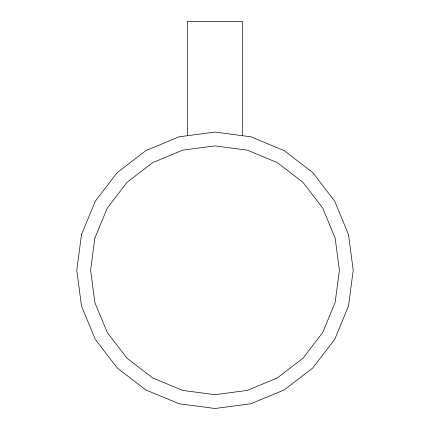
<?xml version="1.0" encoding="UTF-8"?>
<svg xmlns="http://www.w3.org/2000/svg" width="430" height="430" viewBox="0 0 430 430"><rect width="100%" height="100%" fill="white"/><g stroke="black" fill="none" stroke-linecap="round" stroke-linejoin="round"><path stroke-width="0.64" d="M242.644 135.708L242.644 21.5L187.356 21.5L187.356 135.708M81.496 234.511L76.787 270.287L81.496 306.058L95.304 339.394L117.266 368.015L145.894 389.983L179.229 403.791L215 408.5L250.771 403.791L284.106 389.983L312.734 368.015L334.696 339.394L348.504 306.058L353.213 270.287L348.504 234.511L334.696 201.181L312.734 172.554L284.106 150.586L250.771 136.783L215 132.069L179.229 136.783L145.894 150.586L117.266 172.554L95.304 201.181L81.496 234.511M94.847 238.091L90.606 270.287L94.847 302.483L107.274 332.481L127.044 358.244L152.806 378.013L182.804 390.44L215 394.681L247.196 390.44L277.194 378.013L302.957 358.244L322.726 332.481L335.153 302.483L339.394 270.287L335.153 238.091L322.726 208.088L302.957 182.325L277.194 162.556L247.196 150.129L215 145.894L182.804 150.129L152.806 162.556L127.044 182.325L107.274 208.088L94.847 238.091"/></g></svg>
